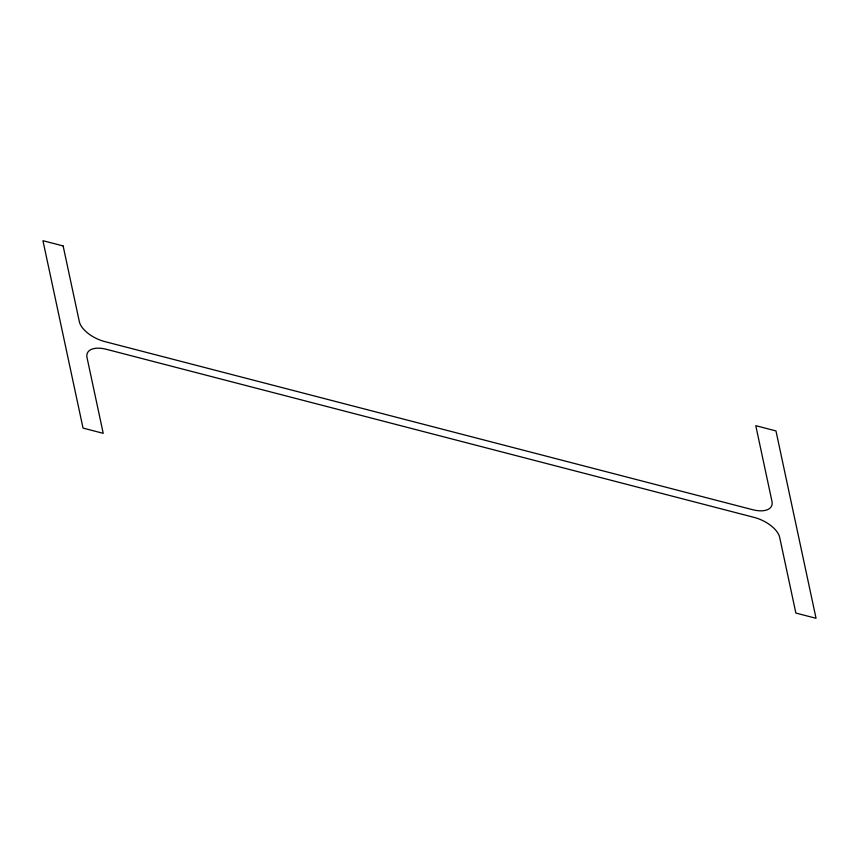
<?xml version="1.0" encoding="UTF-8"?>
<svg xmlns="http://www.w3.org/2000/svg" width="859" height="859" viewBox="0 0 859 859"><rect width="100%" height="100%" fill="white"/><g stroke="black" fill="none" stroke-linecap="round" stroke-linejoin="round"><path stroke-width="1.29" d="M63.136 245.942L42.95 240.703L83.033 428.083L103.22 433.323L87.027 357.591A24.417 12.251 25.5 0 1 106.473 349.323L754.181 517.408A24.417 12.251 25.5 0 1 779.661 537.337L795.864 613.058L816.05 618.297L775.967 430.917L755.78 425.677L771.973 501.409A24.417 12.251 25.5 0 1 752.527 509.677L104.819 341.592A24.417 12.251 25.5 0 1 79.339 321.663L63.136 245.942"/></g></svg>
